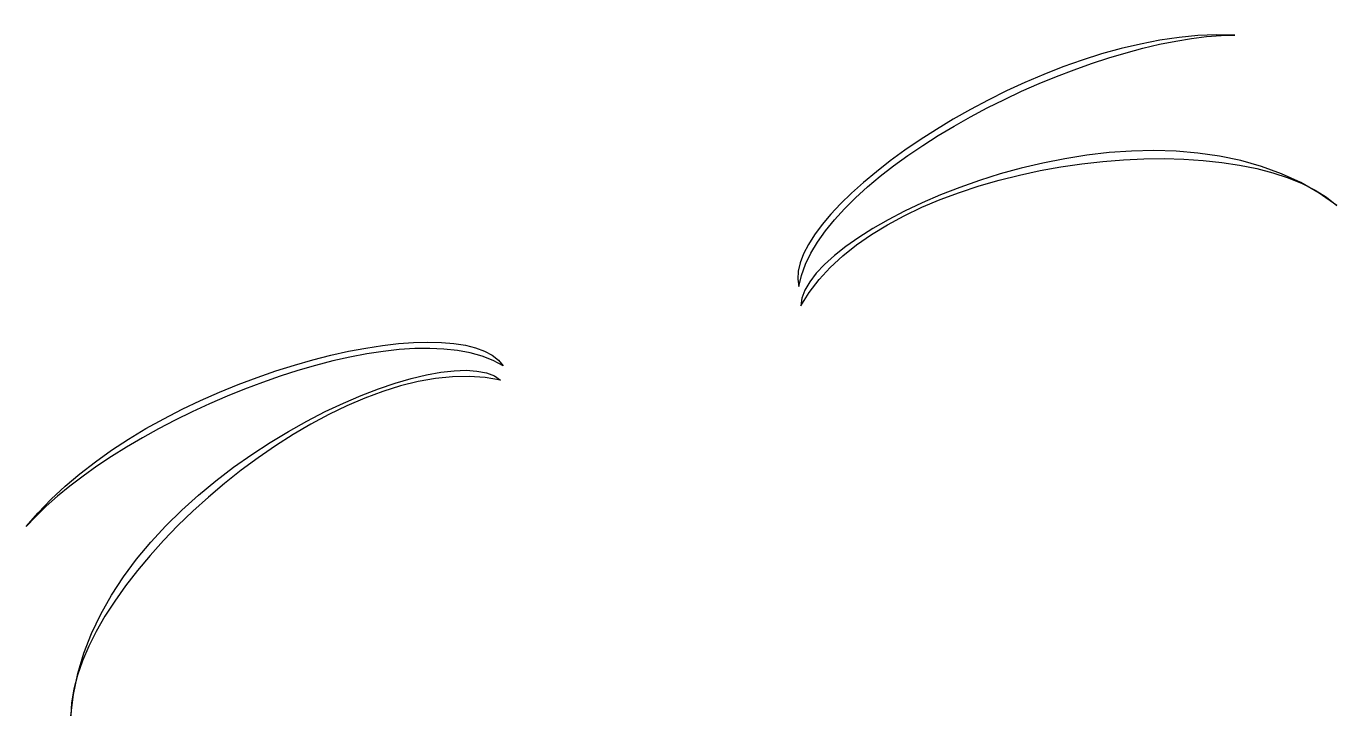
# Model space of a CAD drawing. Header units: centimetres. Extents: x -3.93 to 3.93, y -2.04 to 2.09.
import ezdxf

# ---------------------------------------------------------------- set-up
doc = ezdxf.new("R2010")
doc.units = ezdxf.units.CM
doc.header["$MEASUREMENT"] = 0
doc.layers.add('Camada 1', color=7, linetype='Continuous')

msp = doc.modelspace()

# ---------------------------------------------------------------- linework, layer by layer
at = {"layer": 'Camada 1'}
for points in [[(3.31594, 2.03781), (2.45173, 2.03972), (0.82669, 1.23297), (0.70321, 0.53244), (0.70321, 0.53244), (0.57454, 0.98061), (2.15765, 2.09112), (3.31594, 2.03781)], [(3.92586, 1.01771), (3.32147, 1.56026), (1.19428, 1.29113), (0.71564, 0.41676), (0.71564, 0.41676), (0.71184, 0.88332), (2.83289, 1.85472), (3.92586, 1.01771)], [(-3.92586, -0.90666), (-3.35534, -0.25748), (-1.67555, 0.4275), (-1.06847, 0.05669), (-1.06847, 0.05669), (-1.31966, 0.44994), (-3.1995, -0.00284), (-3.92586, -0.90666)], [(-3.65784, -2.03966), (-3.66512, -1.22755), (-2.05597, 0.18977), (-1.0836, -0.02965), (-1.0836, -0.02965), (-1.43089, 0.28185), (-3.56248, -0.66621), (-3.65784, -2.03966)]]:
    msp.add_open_spline(points, degree=3, knots=[0, 0, 0, 0, 0.3333333, 0.3333333, 0.3333333, 0.3333333, 1, 1, 1, 1], dxfattribs=at)

doc.saveas('drawing.dxf')
